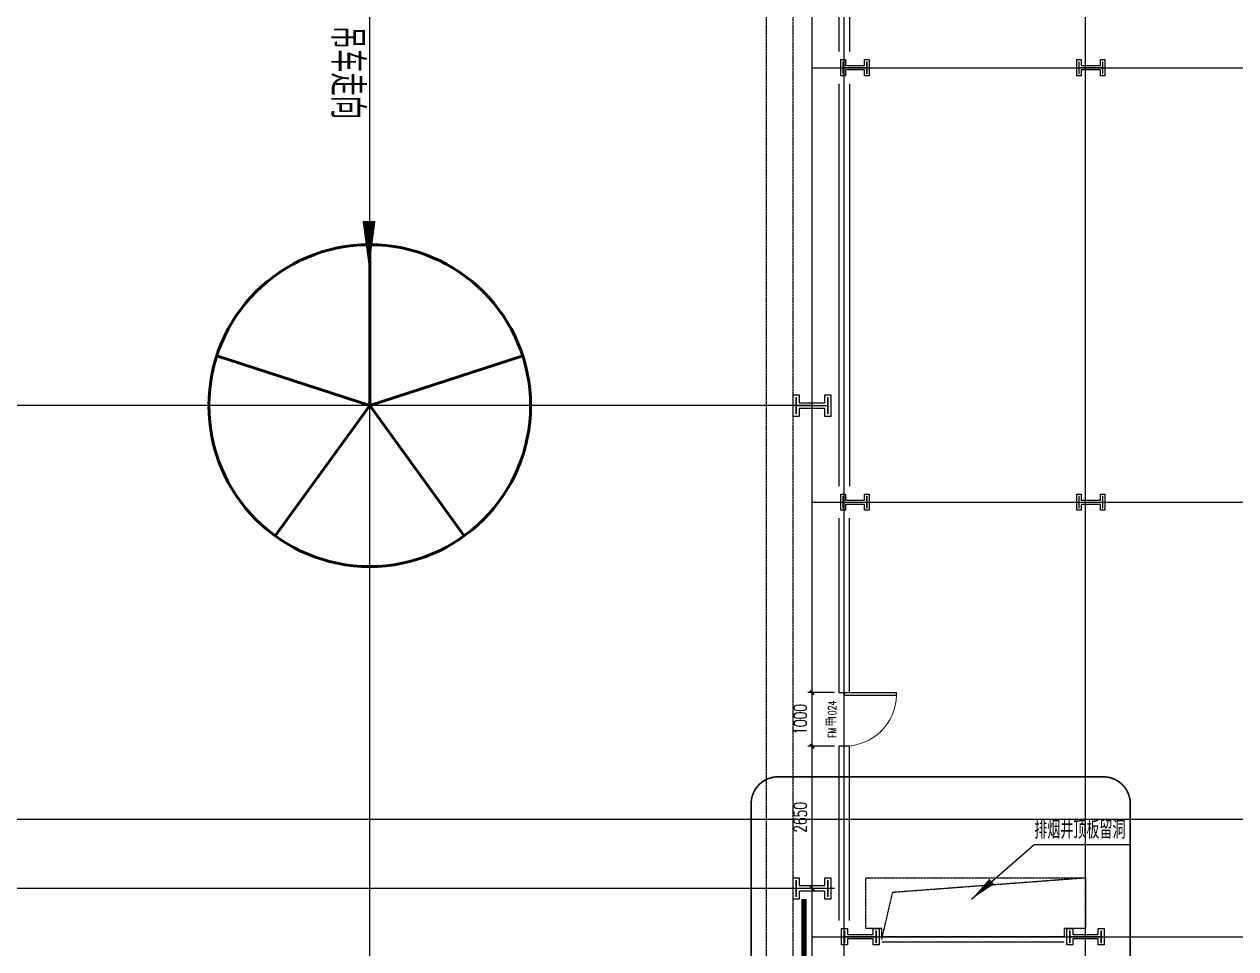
# Model space of a CAD drawing. Extents: x -954573 to 446329, y 489853 to 1226784.
# Drawn here: x -159147 to -136552, y 749695 to 766930 of the extents above; entities that cross this region are included whole.
import ezdxf

# ---------------------------------------------------------------- set-up
doc = ezdxf.new("R2010")
doc.units = 0
doc.header["$LTSCALE"] = 10
doc.header["$MEASUREMENT"] = 0
for name, pattern in [('10平面$0$CENTER', [2, 1.25, -0.25, 0.25, -0.25]), ('10平面$0$DOTE', [2.42, 2, -0.2, 0.02, -0.2]), ('10平面$1$DASH', [0.35, 0.25, -0.1])]:
    doc.linetypes.add(name, pattern=pattern)
doc.layers.get('Defpoints').update_dxf_attribs({"color": 210})
for name, color, linetype in [('10平面$0$A-AXIS-DOTE', 8, '10平面$0$DOTE'), ('10平面$0$A-AXIS-DP', 8, 'Continuous'), ('10平面$0$A-HATCH-2', 8, 'Continuous'), ('10平面$0$A-LIN-V', 8, 'Continuous'), ('10平面$0$A-WINDOW', 8, 'Continuous'), ('10平面$0$A-防火门窗', 1, 'Continuous'), ('10平面$0$AS-COLN', 8, 'Continuous'), ('10平面$0$AS-WALL', 8, 'Continuous'), ('10平面$0$AS-结构边线层', 8, 'Continuous'), ('10平面$0$DIM_ELEV', 3, 'Continuous'), ('10平面$0$DIM_SYMB', 8, 'Continuous'), ('10平面$0$PUB_TEXT', 8, 'Continuous'), ('10平面$0$建-引出', 8, 'Continuous'), ('10平面$0$建-箭头', 8, 'Continuous'), ('10平面$0$建-门窗编号', 8, 'Continuous'), ('A-LIN-V', 9, 'Continuous')]:
    doc.layers.add(name, color=color, linetype=linetype)
doc.layers.add('10平面$0$S-col', color=2, linetype='Continuous', lineweight=0)
doc.layers.add('10平面$0$柱间支撑', color=6, linetype='10平面$0$CENTER', lineweight=0)
doc.styles.add('10平面$0$_TCH_DIM_T3', font='SIMPLEX', dxfattribs={"width": 0.705882, "bigfont": 'GBCBIG'})
doc.styles.add('10平面$0$A-STANDARD', font='SIMPLEX', dxfattribs={"bigfont": 'GBCBIG'})
doc.styles.add('10平面$0$A-WIN-LABEL', font='SIMPLEX', dxfattribs={"bigfont": 'GBCBIG'})
doc.dimstyles.new('10平面$0$_TCH_ARCH&&80', dxfattribs={"dimtxt": 238, "dimasz": 80, "dimexe": 80, "dimexo": 80, "dimgap": 101, "dimtad": 1, "dimdec": 0, "dimzin": 0, "dimdsep": 46, "dimtxsty": '10平面$0$_TCH_DIM_T3', "dimblk": '10平面$0$_ArchTick', "dimcen": 0.09, "dimclrt": 7, "dimazin": 2, "dimtfac": 1, "dimtdec": 0, "dimtix": 1, "dimtmove": 2, "dimatfit": 3, "dimfxl": 0, "dimtolj": 1, "dimtzin": 0, "dimarcsym": 0})

# ---------------------------------------------------------------- blocks, each defined once
blk = doc.blocks.new('10平面$0$dote')
at = {"layer": '10平面$0$A-AXIS-DOTE'}
for p, q in [((68032.2, -69160), (68032.2, 36662.3)), ((76282.2, -68993.9), (76282.2, 36606.4)), ((81382.2, -68993.9), (81382.2, 36662.3)), ((76882.2, -68810), (76882.2, 36400)), ((76282.2, -38700), (98661.5, -38700)), ((76282.2, -45000), (-41310, -45000)), ((76282.2, -46800), (98661.5, -46800)), ((76282.2, -54000), (-41310, -54000)), ((76282.2, -54900), (98661.5, -54900))]:
    blk.add_line(p, q, dxfattribs=at)
at = {"layer": '10平面$0$DIM_SYMB', "linetype": '10平面$1$DASH', "ltscale": 3}
blk.add_lwpolyline([(-42863.6, -52710.9), (162136.4, -52710.9)], dxfattribs=at)
blk = doc.blocks.new('10平面$0$43243')
at = {"layer": '10平面$0$AS-结构边线层', "linetype": '10平面$1$DASH'}
blk.add_lwpolyline([(-143454, 751020), (-139354, 751020), (-139354, 750070), (-139354, 750070), (-139754, 750070), (-139754, 749920), (-143154, 749920), (-143154, 750070), (-143454, 750070), (-143454, 750070)], close=True, dxfattribs=at)
blk.add_lwpolyline([(-143154, 749870), (-142950, 750750), (-139354, 751020)], dxfattribs=at)
blk = doc.blocks.new('10平面$0$_FZH')
at = {"layer": '10平面$0$A-HATCH-2'}
blk.add_lwpolyline([(-0.437, -0.25), (-0.437, 0.25), (-0.297, 0.25), (-0.297, 0.067), (0.298, 0.067), (0.298, 0.25), (0.438, 0.25), (0.438, -0.25), (0.298, -0.25), (0.298, -0.068), (-0.297, -0.068), (-0.297, -0.25)], close=True, dxfattribs=at)
at = {"layer": '10平面$0$S-col'}
blk.add_lwpolyline([(-0.375, -0.188), (-0.375, 0.187), (-0.36, 0.187), (-0.36, 0.005), (0.36, 0.005), (0.36, 0.187), (0.375, 0.187), (0.375, -0.188), (0.36, -0.188), (0.36, -0.005), (-0.36, -0.005), (-0.36, -0.188)], close=True, dxfattribs=at)
blk = doc.blocks.new('10平面$0$w4234324')
at = {"xscale": 800.0000000000005, "yscale": 800.0000000000005, "zscale": 800.0000000000005}
for p in [(-144454, 759820), (-144454, 750820)]:
    blk.add_blockref('10平面$0$_FZH', p, dxfattribs=at)
blk = doc.blocks.new('10平面$0$3243243')
at = {"layer": '10平面$0$A-HATCH-2', "linetype": '10平面$1$DASH'}
for p, q in [((-145304.2, 741520), (-145304.2, 822870)), ((-144804.2, 741520), (-144804.2, 822870))]:
    blk.add_line(p, q, dxfattribs=at)
blk = doc.blocks.new('10平面$0$w4324324')
at = {"layer": '10平面$0$A-HATCH-2', "lineweight": 60}
for q in [(-1694760, 686605), (-1697614, 684532), (-1691907, 684532), (-1696524, 681178), (-1692997, 681178)]:
    blk.add_line((-1694760, 683605), q, dxfattribs=at)
blk.add_circle((-1694760, 683605), 3000, dxfattribs=at)
blk = doc.blocks.new('10平面$0$w423432')
at = {"layer": '10平面$0$A-LIN-V'}
blk.add_blockref('10平面$0$w4324324', (16500, -63000), dxfattribs=at)
blk = doc.blocks.new('10平面$0$3132')
at = {"layer": '10平面$0$DIM_ELEV', "linetype": '10平面$1$DASH', "const_width": 30}
blk.add_lwpolyline([(-145090, 752900), (-139020, 752900, -0.414214), (-138520, 752400), (-138520, 740040, -0.414214), (-139020, 739540), (-145090, 739540, -0.414214), (-145590, 740040), (-145590, 752400, -0.414214)], format="xyb", close=True, dxfattribs=at)
blk = doc.blocks.new('10平面$0$23124232432')
at = {"layer": '10平面$0$柱间支撑', "const_width": 100}
blk.add_lwpolyline([(-144604, 750620), (-144604, 742020)], dxfattribs=at)
blk = doc.blocks.new('10平面$0$_ArchTick')
at = {"color": 0, "linetype": 'ByBlock', "const_width": 0.4}
blk.add_lwpolyline([(-0.5, -0.5), (0.5, 0.5)], dxfattribs=at)
blk = doc.blocks.new('*D4016')
at = {"layer": '10平面$0$A-AXIS-DP', "color": 0, "lineweight": -2}
for p, q in [((-144034, 754470), (-144534, 754470)), ((-144454, 753470), (-144454, 754470)), ((-144034, 753470), (-144534, 753470))]:
    blk.add_line(p, q, dxfattribs=at)
at = {"layer": 'Defpoints', "color": 0}
for p in [(-144454, 754470), (-143954, 754470), (-143954, 753470)]:
    blk.add_point(p, dxfattribs=at)
at = {"layer": '10平面$0$A-AXIS-DP', "color": 0, "lineweight": -2, "xscale": 80, "yscale": 80, "zscale": 80}
for p, rotation in [((-144454, 754470), 90), ((-144454, 753470), 270)]:
    blk.add_blockref('10平面$0$_ArchTick', p, dxfattribs=dict(at, rotation=rotation))
at = {"layer": '10平面$0$A-AXIS-DP', "color": 7, "insert": (-144674, 753970), "char_height": 238, "attachment_point": 5, "rotation": 90, "style": '10平面$0$_TCH_DIM_T3'}
blk.add_mtext('\\A1;1000', dxfattribs=at)
blk = doc.blocks.new('*D4017')
at = {"layer": '10平面$0$A-AXIS-DP', "color": 0, "lineweight": -2}
for p, q in [((-144034, 753470), (-144534, 753470)), ((-144454, 750820), (-144454, 753470)), ((-144034, 750820), (-144534, 750820))]:
    blk.add_line(p, q, dxfattribs=at)
at = {"layer": 'Defpoints', "color": 0}
for p in [(-144454, 753470), (-143954, 753470), (-143954, 750820)]:
    blk.add_point(p, dxfattribs=at)
at = {"layer": '10平面$0$A-AXIS-DP', "color": 0, "lineweight": -2, "xscale": 80, "yscale": 80, "zscale": 80}
for p, rotation in [((-144454, 753470), 90), ((-144454, 750820), 270)]:
    blk.add_blockref('10平面$0$_ArchTick', p, dxfattribs=dict(at, rotation=rotation))
at = {"layer": '10平面$0$A-AXIS-DP', "color": 7, "insert": (-144674, 752145), "char_height": 238, "attachment_point": 5, "rotation": 90, "style": '10平面$0$_TCH_DIM_T3'}
blk.add_mtext('\\A1;2650', dxfattribs=at)
blk = doc.blocks.new('10平面$0$$DorLib2D$00000001')
for p, q in [((0.45, 0.975), (0.5, 0.975)), ((0.45, 0), (0.45, 0.975)), ((0.5, 0), (0.5, 0.975)), ((0.5, 0), (0.45, 0))]:
    blk.add_line(p, q)
at = {"lineweight": 13}
blk.add_arc((0.475, 0), 0.975, 91.4693, 180, dxfattribs=at)
blk = doc.blocks.new('10平面')
at = {"layer": '10平面$0$AS-WALL'}
for p, q in [((-143954.2, 769420), (-143954.2, 766420)), ((-143754.2, 769320), (-143754.2, 766420)), ((-143954.2, 765820), (-143954.2, 758320)), ((-143754.2, 765820), (-143754.2, 758320)), ((-143954.2, 757720), (-143954.2, 754470)), ((-143754.2, 754470), (-143754.2, 757720)), ((-143954.2, 754470), (-143754.2, 754470)), ((-143754.2, 753470), (-143954.2, 753470)), ((-143954.2, 753470), (-143954.2, 750220)), ((-143754.2, 750220), (-143754.2, 753470)), ((-140354.2, 749820), (-143154.2, 749820)), ((-139754.2, 749820), (-140354.2, 749820))]:
    blk.add_line(p, q, dxfattribs=at)
at = {"layer": '10平面$0$建-引出'}
for p, q in [((-141480, 750620), (-140310, 751640)), ((-140310, 751640), (-138540, 751640))]:
    blk.add_line(p, q, dxfattribs=at)
blk.add_lwpolyline([(-141480, 750620, 0, 133.3, 0), (-141103.1, 750948.6, 0, 0, 0)], format="xyseb", dxfattribs=at)
at = {"layer": '10平面$0$建-箭头'}
blk.add_lwpolyline([(-152716.4, 769259.4, 0, 0, 0), (-152716.4, 762359.4, 0, 240, 0), (-152716.4, 763259.4, 0, 0, 0)], format="xyseb", dxfattribs=at)
at = {"layer": '10平面$0$A-AXIS-DP'}
for name in ['10平面$0$3132', '10平面$0$3243243']:
    blk.add_blockref(name, (0, 0), dxfattribs=at)
at = {"layer": '10平面$0$A-LIN-V'}
blk.add_blockref('10平面$0$w423432', (1525556.2, 139215), dxfattribs=at)
at = {"layer": '10平面$0$A-WINDOW'}
for name in ['10平面$0$43243', '10平面$0$w4234324']:
    blk.add_blockref(name, (0, 0), dxfattribs=at)
at = {"layer": '10平面$0$A-防火门窗', "xscale": -1000, "yscale": 1000, "zscale": 199.9999999999999, "rotation": 269.9999999745178}
blk.add_blockref('10平面$0$$DorLib2D$00000001', (-143854.2, 753970), dxfattribs=at)
at = {"layer": '10平面$0$AS-COLN', "xscale": 599.9999715063022, "yscale": 600.0000065823551, "zscale": 600.0000065823551}
for p in [(-143654.2, 766120), (-139254.2, 766120), (-143654.2, 758020), (-139254.2, 758020)]:
    blk.add_blockref('10平面$0$_FZH', p, dxfattribs=at)
at = {"layer": '10平面$0$AS-COLN'}
for p, xscale, yscale, zscale, rotation in [((-143554.2, 749920), 799.9999714883743, 600.0000065972563, 600.0000065972563, 359.9999999998166), ((-139354.2, 749920), 799.9999855143542, 600.0000065823551, 600.0000065823551, 1.917655685483517e-10)]:
    blk.add_blockref('10平面$0$_FZH', p, dxfattribs=dict(at, xscale=xscale, yscale=yscale, zscale=zscale, rotation=rotation))
at = {"layer": '10平面$0$AS-WALL'}
blk.add_blockref('10平面$0$dote', (-220736.4, 804820), dxfattribs=at)
at = {"layer": '10平面$0$柱间支撑'}
blk.add_blockref('10平面$0$23124232432', (0, 0), dxfattribs=at)
at = {"layer": '10平面$0$PUB_TEXT', "style": '10平面$0$A-STANDARD'}
blk.add_text('排烟井顶板留洞', height=337.59, dxfattribs=at).set_placement((-140309.4, 751745))
at = {"layer": '10平面$0$建-箭头', "color": 7, "style": '10平面$0$A-STANDARD'}
blk.add_text('吊车走向', height=604.44, rotation=270, dxfattribs=at).set_placement((-153421.4, 766902.1))
at = {"layer": '10平面$0$建-门窗编号', "style": '10平面$0$A-WIN-LABEL', "width": 0.705882}
for s, p in [('1024', (-144004.2, 753958.9)), ('FM', (-144004.2, 753626.1))]:
    blk.add_text(s, height=148.75, rotation=90, dxfattribs=at).set_placement(p)
at = {"layer": '10平面$0$建-门窗编号', "style": '10平面$0$A-WIN-LABEL'}
blk.add_text('甲', height=168.8, rotation=90, dxfattribs=at).set_placement((-144004.2, 753836.1))
at = {"layer": '10平面$0$A-AXIS-DP'}
for p1, p2, picture, middle in [((-143954.2, 753470), (-143954.2, 754470), '*D4016', (-144674.2, 753970)), ((-143954.2, 750820), (-143954.2, 753470), '*D4017', (-144674.2, 752145))]:
    dim = blk.add_aligned_dim(p1=p1, p2=p2, distance=500, dimstyle='10平面$0$_TCH_ARCH&&80', dxfattribs=at)
    dim.commit()
    dim.dimension.update_dxf_attribs({"geometry": picture, "text_midpoint": middle})

msp = doc.modelspace()

# ---------------------------------------------------------------- block references
at = {"layer": 'A-LIN-V'}
msp.add_blockref('10平面', (0, 0), dxfattribs=at)

doc.saveas('drawing.dxf')
